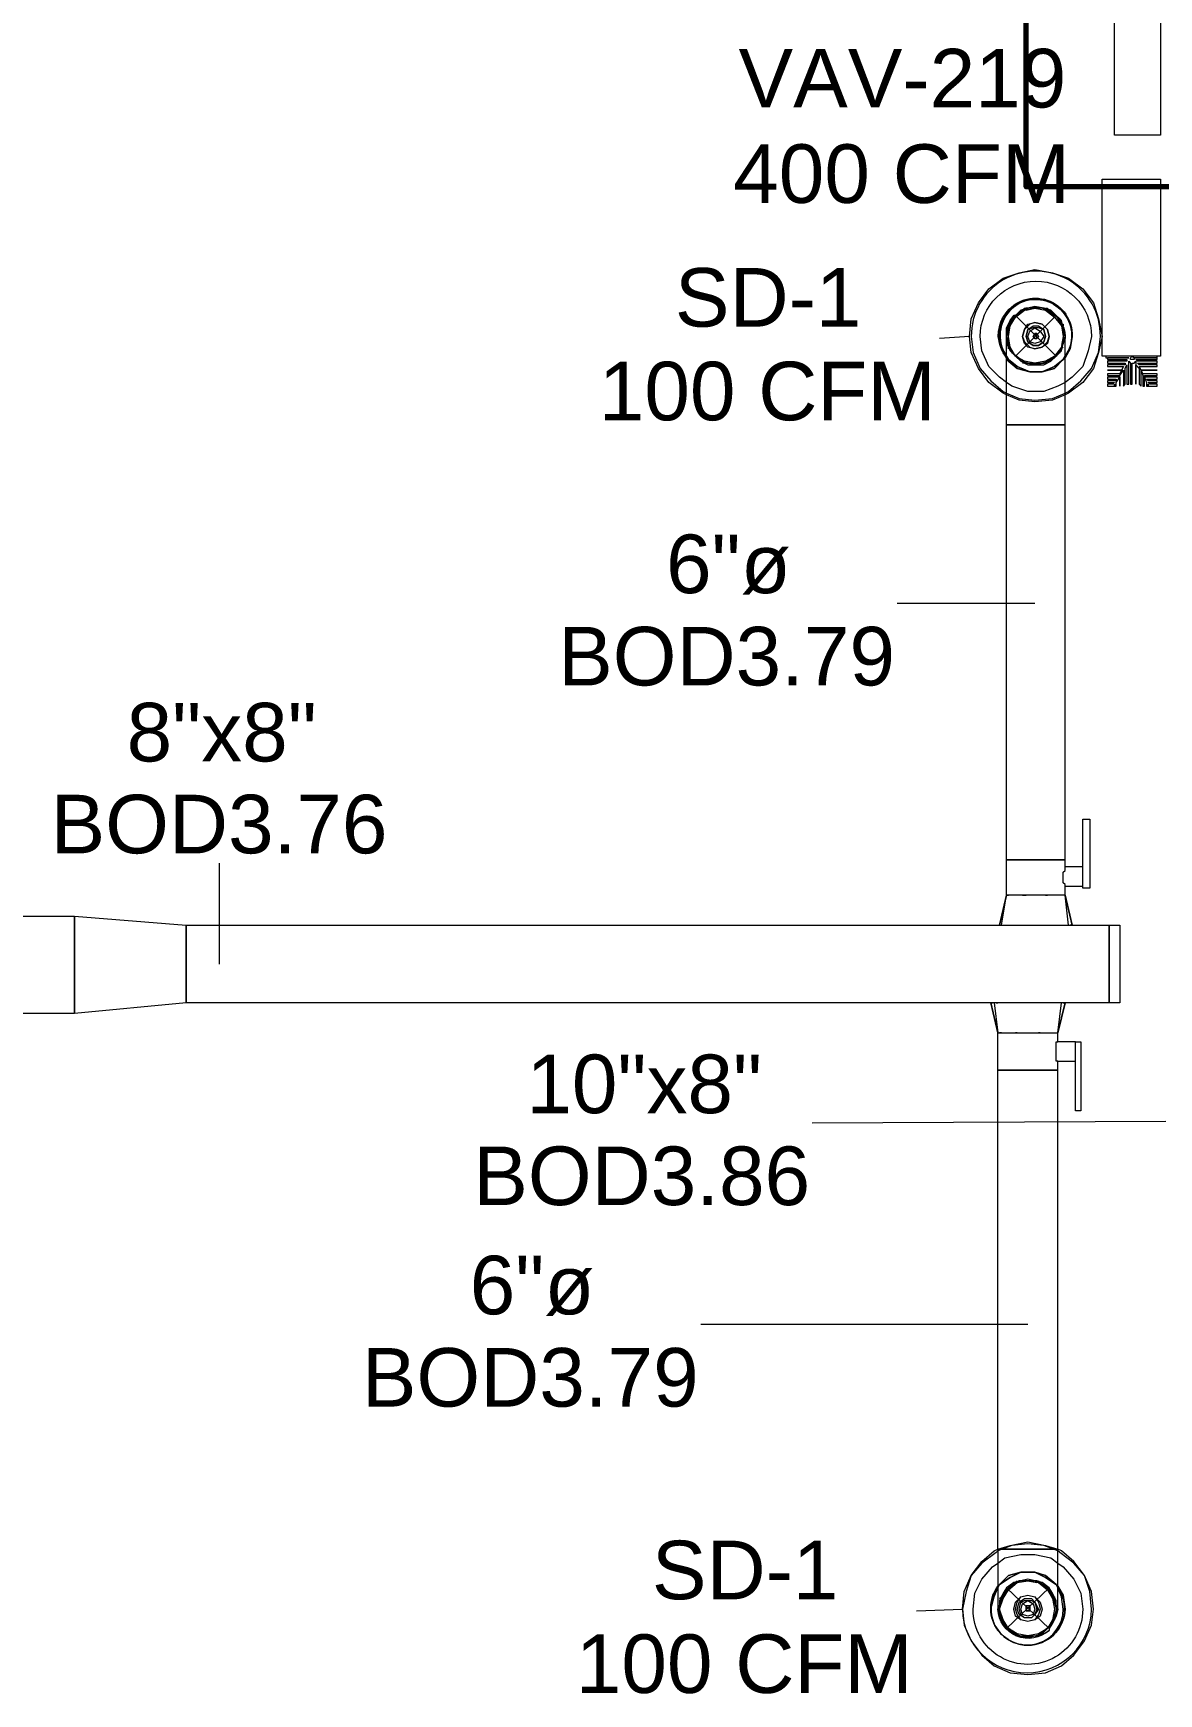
# Model space of a CAD drawing. Header units: metres. Extents: x -2 to 237, y -8 to 52.
# Drawn here: x 51.824 to 54.743, y 37.128 to 41.437 of the extents above; entities that cross this region are included whole.
import ezdxf

# ---------------------------------------------------------------- set-up
doc = ezdxf.new("R2010")
doc.units = ezdxf.units.M
doc.layers.add('HVAC - Ductos', color=5, linetype='Continuous', lineweight=0)
doc.layers.add('PDF2_Text', color=7, linetype='Continuous', lineweight=0)
doc.layers.add('PDF2_Geometry', color=7, linetype='Continuous', lineweight=0, true_color=0xaaaaaa)
doc.styles.add('PDF Helvetica', font='')
doc.styles.get('PDF Helvetica').set_extended_font_data('Helvetica')

msp = doc.modelspace()

# ---------------------------------------------------------------- linework, layer by layer
at = {"layer": 'HVAC - Ductos', "lineweight": 0}
for points in [[(54.6285, 41.6449), (54.7478, 41.6449), (54.7478, 41.1726), (54.6285, 41.1726)], [(54.5964, 41.0579), (54.7478, 41.0579), (54.7478, 40.5993), (54.5964, 40.5993)], [(54.3579, 40.6772), (54.3716, 40.7002), (54.3946, 40.7185), (54.4221, 40.7231), (54.4496, 40.7185), (54.4726, 40.7002), (54.4909, 40.6772), (54.4955, 40.6497), (54.4909, 40.6222), (54.4726, 40.5993), (54.4496, 40.5855), (54.4221, 40.581), (54.3946, 40.5855), (54.3716, 40.5993), (54.3579, 40.6222), (54.3533, 40.6497)], [(54.367, 40.7047), (54.3579, 40.691), (54.3487, 40.6727), (54.3487, 40.6497), (54.3487, 40.6451), (54.3487, 40.6497), (54.3487, 40.6727), (54.3579, 40.691)], [(54.3946, 40.6681), (54.39, 40.6497), (54.3946, 40.6681), (54.4038, 40.6818), (54.4221, 40.6864), (54.4404, 40.6818), (54.4542, 40.6681), (54.4588, 40.6497), (54.4542, 40.6681), (54.4404, 40.6818), (54.4221, 40.6864), (54.4084, 40.6818)], [(54.4038, 40.6681), (54.3992, 40.6497), (54.4038, 40.6681), (54.4176, 40.6772), (54.4313, 40.6772), (54.445, 40.6681), (54.4496, 40.6497), (54.445, 40.6681), (54.4313, 40.6727), (54.4176, 40.6727)], [(54.4542, 40.6359), (54.4588, 40.6497), (54.4542, 40.6314), (54.4404, 40.6222), (54.4221, 40.6176), (54.4038, 40.6222), (54.3946, 40.6314), (54.39, 40.6497), (54.3946, 40.6359), (54.4084, 40.6222), (54.4221, 40.6176), (54.4404, 40.6222)], [(54.445, 40.6359), (54.4496, 40.6497), (54.445, 40.6359), (54.4313, 40.6268), (54.4176, 40.6268), (54.4038, 40.6359), (54.3992, 40.6497), (54.4038, 40.6359), (54.4176, 40.6268), (54.4313, 40.6268)], [(54.4084, 40.6635), (54.4221, 40.6727), (54.4358, 40.6635), (54.445, 40.6497), (54.4358, 40.6359), (54.4221, 40.6314), (54.4084, 40.6359), (54.4038, 40.6497)], [(54.4221, 40.6543), (54.4176, 40.6497), (54.4221, 40.6589), (54.4267, 40.6589), (54.4313, 40.6497), (54.4267, 40.6451), (54.4221, 40.6451), (54.4176, 40.6497), (54.4221, 40.6451), (54.4267, 40.6451), (54.4267, 40.6497), (54.4267, 40.6543)], [(54.5001, 40.5947), (54.5138, 40.6176), (54.5184, 40.6497), (54.5138, 40.6176)], [(54.3533, 40.5901), (54.3762, 40.5718), (54.4084, 40.558), (54.4404, 40.558), (54.4726, 40.5718), (54.4955, 40.5901), (54.5001, 40.5993), (54.4955, 40.5901), (54.4726, 40.5718), (54.4404, 40.558), (54.4084, 40.558), (54.3762, 40.5718), (54.3533, 40.5901), (54.3487, 40.5993)], [(54.4955, 40.5901), (54.4726, 40.5672), (54.4404, 40.558), (54.4084, 40.558), (54.3762, 40.5672), (54.3487, 40.5901), (54.3487, 40.5947), (54.3487, 40.5901), (54.3762, 40.5672), (54.4084, 40.558), (54.4404, 40.558), (54.4726, 40.5672), (54.4955, 40.5901), (54.5001, 40.5947)], [(54.6744, 40.5993), (54.679, 40.5947), (54.679, 40.5901), (54.6744, 40.5901), (54.6698, 40.5901), (54.6698, 40.5947)], [(54.5643, 39.2188), (54.5459, 39.2188), (54.5459, 39.3977), (54.5643, 39.3977)], [(54.3992, 39.2005), (54.3946, 39.2005), (54.39, 39.2005), (54.3946, 39.2005)], [(54.4542, 39.2005), (54.4496, 39.2005)], [(51.9318, 38.8932), (46.9969, 38.8932), (46.9969, 39.1454), (51.9318, 39.1454)], [(52.2207, 39.1225), (54.6147, 39.1225), (54.6147, 38.9207), (52.2207, 38.9207)], [(54.6147, 38.9207), (54.6147, 39.1225), (54.6422, 39.1225), (54.6422, 38.9207)], [(54.3121, 38.9207), (54.3075, 38.9207)], [(54.3304, 38.8427), (54.335, 38.8427)], [(54.3716, 38.8427), (54.3762, 38.8427)], [(54.4313, 38.8427), (54.4358, 38.8427)], [(54.5413, 38.6409), (54.5276, 38.6409), (54.5276, 38.8198), (54.5413, 38.8198)], [(54.3258, 37.4026), (54.3304, 37.4118), (54.3579, 37.4302), (54.3854, 37.4439), (54.4221, 37.4439), (54.4496, 37.4302), (54.4772, 37.4118), (54.4496, 37.4348), (54.4221, 37.4439), (54.3854, 37.4439), (54.3533, 37.4348), (54.3304, 37.4118), (54.3258, 37.4072), (54.3304, 37.4118)], [(54.4772, 37.4118), (54.4496, 37.4302), (54.4221, 37.4439), (54.3854, 37.4439), (54.3579, 37.4302), (54.3304, 37.4118), (54.3533, 37.4348), (54.3854, 37.4439), (54.4221, 37.4439), (54.4496, 37.4348), (54.4772, 37.4118), (54.4818, 37.4072), (54.4772, 37.4118), (54.4818, 37.4026)], [(54.3396, 37.3751), (54.3533, 37.3981), (54.3762, 37.4164), (54.4038, 37.421), (54.4313, 37.4164), (54.4542, 37.3981), (54.468, 37.3751), (54.4726, 37.3476), (54.468, 37.3201), (54.4542, 37.2971), (54.4313, 37.2834), (54.4038, 37.2788), (54.3762, 37.2834), (54.3533, 37.2971), (54.3396, 37.3201), (54.3304, 37.3476)], [(54.5001, 37.3476), (54.4955, 37.3843), (54.4818, 37.4072), (54.4955, 37.3843)], [(54.3716, 37.366), (54.3854, 37.3797), (54.4038, 37.3843), (54.4221, 37.3797), (54.4358, 37.366), (54.4404, 37.3476), (54.4358, 37.3293), (54.4221, 37.3201), (54.4038, 37.3155), (54.3854, 37.3201), (54.3716, 37.3293), (54.367, 37.3476)], [(54.3762, 37.366), (54.3854, 37.3797), (54.4038, 37.3843), (54.4221, 37.3797), (54.4313, 37.366), (54.4358, 37.3476), (54.4313, 37.3338), (54.4221, 37.3201), (54.4038, 37.3155), (54.3854, 37.3201), (54.3762, 37.3338), (54.3716, 37.3476)], [(54.3808, 37.366), (54.3946, 37.3751), (54.413, 37.3751), (54.4221, 37.366), (54.4313, 37.3476), (54.4221, 37.3338), (54.413, 37.3247), (54.3946, 37.3247), (54.3808, 37.3338), (54.3762, 37.3476)], [(54.3854, 37.366), (54.3946, 37.3705), (54.413, 37.3705), (54.4221, 37.366), (54.4267, 37.3476), (54.4221, 37.3338), (54.413, 37.3247), (54.3946, 37.3247), (54.3854, 37.3338), (54.3808, 37.3476)], [(54.39, 37.3614), (54.4038, 37.3705), (54.4176, 37.3614), (54.4221, 37.3476), (54.4176, 37.3338), (54.4038, 37.3293), (54.39, 37.3338), (54.3854, 37.3476)], [(54.3304, 37.3568), (54.3258, 37.3476)], [(54.3992, 37.3522), (54.3992, 37.3476), (54.3992, 37.3568), (54.4084, 37.3568), (54.4084, 37.3476), (54.4084, 37.3522)], [(54.4084, 37.343), (54.4084, 37.3476), (54.4084, 37.343), (54.3992, 37.343), (54.3992, 37.3476), (54.3992, 37.343)], [(54.4588, 37.2971), (54.468, 37.3109), (54.4772, 37.3293), (54.4818, 37.3476), (54.4772, 37.3568), (54.4818, 37.3476), (54.4772, 37.3293), (54.468, 37.3109)]]:
    msp.add_lwpolyline(points, close=True, dxfattribs=at)
for points in [[(54.3487, 40.4984), (54.3396, 40.503), (54.3029, 40.5304), (54.2753, 40.5672), (54.257, 40.6084), (54.2524, 40.6497), (54.257, 40.6956), (54.2753, 40.7369), (54.3029, 40.7735), (54.3396, 40.8011), (54.3808, 40.8148), (54.4221, 40.824), (54.468, 40.8148), (54.5093, 40.8011), (54.5459, 40.7735), (54.5735, 40.7369), (54.5872, 40.6956), (54.5964, 40.6497), (54.5872, 40.6084), (54.5735, 40.5672), (54.5459, 40.5304), (54.5093, 40.503), (54.5001, 40.4984)], [(54.4772, 40.7047), (54.4588, 40.7139), (54.4404, 40.7231), (54.4221, 40.7231), (54.4038, 40.7231), (54.3854, 40.7139), (54.3716, 40.7047), (54.367, 40.7047)], [(54.39, 40.7185), (54.3946, 40.7231), (54.3992, 40.7231)], [(54.3992, 40.7185), (54.4221, 40.7231), (54.4496, 40.7185)], [(54.4496, 40.7231), (54.4542, 40.7231), (54.4542, 40.7185)], [(54.4909, 40.6818), (54.4772, 40.7047), (54.4863, 40.6864), (54.4955, 40.6681), (54.4955, 40.6497), (54.4955, 40.6314), (54.4863, 40.613), (54.4772, 40.5993), (54.4588, 40.5855), (54.4404, 40.581), (54.4221, 40.5764), (54.4038, 40.581), (54.3854, 40.5855), (54.3716, 40.5993), (54.3579, 40.613), (54.3533, 40.6314), (54.3487, 40.6497), (54.3533, 40.6681), (54.3579, 40.6864), (54.3716, 40.7047)], [(54.3533, 40.6268), (54.3487, 40.6497), (54.3533, 40.6772)], [(54.3533, 40.6772), (54.3533, 40.6818)], [(54.3579, 40.6818), (54.3716, 40.7047), (54.3946, 40.7185)], [(54.4542, 40.7185), (54.4726, 40.7047)], [(54.4909, 40.6818), (54.4955, 40.6818), (54.4955, 40.6772)], [(54.4909, 40.6772), (54.4955, 40.6497), (54.4909, 40.6268)], [(54.2524, 40.6497), (54.1744, 40.6451)], [(54.5459, 39.2738), (54.5001, 39.2738), (54.5001, 39.2922), (54.4955, 39.2922), (54.4909, 39.2922), (54.4772, 39.2922), (54.4634, 39.2922), (54.445, 39.2922), (54.4221, 39.2922), (54.4038, 39.2922), (54.3854, 39.2922), (54.3716, 39.2922), (54.3579, 39.2922), (54.3487, 39.2922), (54.3487, 40.4204), (54.3579, 40.4204), (54.3716, 40.4204), (54.3854, 40.4204), (54.4038, 40.4204), (54.4221, 40.4204), (54.445, 40.4204), (54.4634, 40.4204), (54.4772, 40.4204), (54.4909, 40.4204), (54.4955, 40.4204), (54.5001, 40.4204), (54.4955, 40.4204), (54.4909, 40.4204), (54.4772, 40.4204), (54.4634, 40.4204), (54.445, 40.4204), (54.4221, 40.4204), (54.4038, 40.4204), (54.3854, 40.4204), (54.3716, 40.4204), (54.3579, 40.4204), (54.3487, 40.4204), (54.3487, 40.4571), (54.3487, 40.5076), (54.3487, 40.558), (54.3487, 40.5947), (54.3487, 40.6268), (54.3487, 40.6451), (54.3487, 40.6497)], [(54.3487, 40.6451), (54.3487, 40.6314), (54.3579, 40.613), (54.3716, 40.5993), (54.3854, 40.5855), (54.4038, 40.5764), (54.4221, 40.5764), (54.445, 40.5764), (54.4634, 40.5855), (54.4772, 40.5993), (54.4909, 40.613), (54.4955, 40.6314), (54.5001, 40.6451)], [(54.3533, 40.6176), (54.3533, 40.6222)], [(54.3946, 40.5855), (54.3716, 40.5993), (54.3579, 40.6222)], [(54.4909, 40.6222), (54.4772, 40.5993), (54.4542, 40.5855)], [(54.4955, 40.6222), (54.4909, 40.6176)], [(54.6055, 40.5993), (54.6055, 40.5947), (54.6652, 40.5947), (54.6101, 40.5947), (54.6101, 40.5901), (54.6606, 40.5901), (54.6606, 40.5855), (54.6101, 40.5855), (54.6101, 40.581), (54.656, 40.581), (54.656, 40.5764), (54.6101, 40.5764), (54.6101, 40.5718), (54.6514, 40.5718), (54.6468, 40.5626), (54.6101, 40.5626), (54.6468, 40.5626), (54.6422, 40.5534), (54.6101, 40.5534), (54.6101, 40.5488), (54.6422, 40.5488), (54.6377, 40.5442), (54.6101, 40.5442), (54.6101, 40.5396), (54.6331, 40.5396), (54.6331, 40.535), (54.6101, 40.535), (54.6101, 40.5304), (54.6285, 40.5304), (54.6239, 40.5259), (54.6101, 40.5259), (54.6101, 40.5213), (54.6285, 40.5213), (54.6285, 40.5259), (54.6285, 40.5213), (54.6331, 40.5213), (54.6331, 40.5304), (54.6422, 40.5442), (54.6422, 40.5213), (54.6422, 40.5488), (54.6514, 40.5626), (54.6514, 40.5213), (54.656, 40.5259), (54.656, 40.5672), (54.6606, 40.5764), (54.6606, 40.5259), (54.6652, 40.5259), (54.6652, 40.5855), (54.6698, 40.581), (54.6698, 40.5259), (54.6744, 40.5259), (54.6744, 40.581), (54.679, 40.581), (54.6835, 40.5855), (54.6835, 40.5259), (54.6835, 40.5764), (54.6927, 40.5672), (54.6927, 40.5259), (54.6972, 40.5213), (54.6972, 40.5626), (54.7018, 40.5488), (54.7018, 40.5213), (54.7064, 40.5213), (54.7064, 40.5442), (54.711, 40.5304), (54.711, 40.5213), (54.7156, 40.5213), (54.7156, 40.5259), (54.7156, 40.5213), (54.7386, 40.5213), (54.7386, 40.5259), (54.7202, 40.5259), (54.7156, 40.5304), (54.7386, 40.5304), (54.7386, 40.535), (54.7156, 40.535), (54.711, 40.5396), (54.7386, 40.5396), (54.7386, 40.5442), (54.7064, 40.5442), (54.7064, 40.5488), (54.7386, 40.5488), (54.7386, 40.5534), (54.7018, 40.5534), (54.6972, 40.5626), (54.7386, 40.5626), (54.6972, 40.5626), (54.6927, 40.5718), (54.7386, 40.5718), (54.7386, 40.5764), (54.6927, 40.5764), (54.6881, 40.581), (54.7386, 40.581), (54.7386, 40.5855), (54.6881, 40.5855), (54.6835, 40.5901), (54.7386, 40.5901), (54.7386, 40.5947), (54.679, 40.5947), (54.7386, 40.5947), (54.7386, 40.5993)], [(54.4542, 40.581), (54.4496, 40.581), (54.4221, 40.5764), (54.3992, 40.581), (54.3946, 40.581), (54.39, 40.581)], [(54.5001, 40.5304), (54.4818, 40.5213), (54.445, 40.5076), (54.4038, 40.5076), (54.3625, 40.5213), (54.3487, 40.5304)], [(54.3487, 40.503), (54.3808, 40.4892), (54.4221, 40.4846), (54.468, 40.4892), (54.5001, 40.503)], [(54.5001, 40.4984), (54.468, 40.4846), (54.4221, 40.48), (54.3808, 40.4846), (54.3487, 40.4984)], [(54.4221, 39.9572), (54.0644, 39.9572)], [(52.3078, 39.0216), (52.3078, 39.283)], [(54.5001, 39.2234), (54.5001, 39.228), (54.4955, 39.2326), (54.4955, 39.2417), (54.4955, 39.2509), (54.4955, 39.26), (54.5001, 39.2646), (54.5001, 39.2692), (54.5001, 39.2738)], [(54.5001, 39.2005), (54.5001, 39.2234), (54.5459, 39.2234), (54.5459, 39.228), (54.5459, 39.2326), (54.5459, 39.2417), (54.5459, 39.2463), (54.5459, 39.2509), (54.5459, 39.26), (54.5459, 39.2646), (54.5459, 39.2692)], [(54.3304, 39.1225), (54.3487, 39.2005), (54.3304, 39.1225)], [(54.335, 39.1225), (54.3487, 39.2005), (54.3533, 39.2005), (54.3487, 39.2005)], [(51.9318, 39.1454), (52.2207, 39.1225)], [(51.9318, 38.8932), (51.9318, 39.1454)], [(52.2207, 39.1225), (52.2207, 38.9207)], [(54.3304, 39.1225), (54.335, 39.1225), (54.3396, 39.1225), (54.3487, 39.1225)], [(54.3533, 39.1225), (54.3716, 39.1225)], [(54.3762, 39.1225), (54.3808, 39.1225), (54.39, 39.1225), (54.4038, 39.1225), (54.4084, 39.1225), (54.413, 39.1225), (54.4358, 39.1225)], [(54.4404, 39.1225), (54.445, 39.1225), (54.4588, 39.1225), (54.468, 39.1225), (54.4726, 39.1225), (54.4772, 39.1225), (54.4955, 39.1225)], [(54.5001, 39.1225), (54.5093, 39.1225), (54.5138, 39.1225), (54.5184, 39.1225), (54.5138, 39.1225)], [(52.2207, 38.9207), (51.9318, 38.8932)], [(54.1148, 37.343), (54.2341, 37.3476), (54.2387, 37.3063), (54.257, 37.2651), (54.2845, 37.2283), (54.3166, 37.2008), (54.3579, 37.1825), (54.4038, 37.1779), (54.4496, 37.1825), (54.4909, 37.2008), (54.523, 37.2283), (54.5505, 37.2651), (54.5689, 37.3063), (54.5735, 37.3476), (54.5689, 37.3935), (54.5505, 37.4348), (54.523, 37.4714), (54.4909, 37.499), (54.4818, 37.5035), (54.4818, 38.7464), (54.4772, 38.7464), (54.468, 38.7464), (54.4588, 38.7464), (54.4404, 38.7464), (54.4221, 38.7464), (54.4038, 38.7464), (54.3854, 38.7464), (54.367, 38.7464), (54.3487, 38.7464), (54.3396, 38.7464), (54.3304, 38.7464), (54.3258, 38.7464), (54.3258, 38.8427), (54.3304, 38.8427), (54.335, 38.8427), (54.3396, 38.8427), (54.3487, 38.8427), (54.367, 38.8427), (54.3854, 38.8427), (54.4038, 38.8427), (54.4221, 38.8427), (54.4404, 38.8427), (54.4588, 38.8427), (54.468, 38.8427), (54.4726, 38.8427), (54.4772, 38.8427), (54.4818, 38.8427), (54.5001, 38.9207), (54.4955, 38.9207), (54.5001, 38.9207), (54.4818, 38.8427)], [(54.3258, 37.499), (54.3212, 37.4944), (54.2845, 37.4668), (54.257, 37.4348), (54.2433, 37.3935), (54.2341, 37.3476), (54.2387, 37.3935), (54.257, 37.4348), (54.2845, 37.4714), (54.3166, 37.499), (54.3258, 37.5035), (54.3258, 38.7464), (54.3304, 38.7464), (54.3396, 38.7464), (54.3487, 38.7464), (54.367, 38.7464), (54.3854, 38.7464), (54.4038, 38.7464), (54.4221, 38.7464), (54.4404, 38.7464), (54.4588, 38.7464), (54.468, 38.7464), (54.4772, 38.7464), (54.4818, 38.7464), (54.4818, 38.7694), (54.5276, 38.7694), (54.5276, 38.774), (54.5276, 38.7831), (54.5276, 38.7877), (54.5276, 38.7923), (54.5276, 38.8015), (54.5276, 38.8061), (54.5276, 38.8106), (54.5276, 38.8152), (54.5276, 38.8198), (54.4818, 38.8198), (54.4818, 38.8427), (54.4909, 38.9207), (54.4863, 38.9207), (54.4772, 38.9207), (54.4588, 38.9207), (54.4496, 38.9207), (54.445, 38.9207), (54.4358, 38.9207), (54.4221, 38.9207)], [(54.3075, 38.9207), (54.3258, 38.8427), (54.3075, 38.9207)], [(54.3533, 38.9207), (54.3487, 38.9207), (54.3304, 38.9207), (54.3212, 38.9207), (54.3166, 38.9207), (54.3258, 38.8427)], [(54.3212, 38.9207), (54.3258, 38.9207)], [(54.3854, 38.9207), (54.3808, 38.9207), (54.3716, 38.9207), (54.3625, 38.9207), (54.3579, 38.9207)], [(54.4176, 38.9207), (54.413, 38.9207), (54.39, 38.9207)], [(54.4818, 38.7694), (54.4772, 38.7694), (54.4772, 38.774), (54.4772, 38.7831), (54.4772, 38.7877), (54.4772, 38.7969), (54.4772, 38.8061), (54.4772, 38.8152), (54.4772, 38.8198), (54.4818, 38.8198)], [(54.7615, 38.6134), (53.8442, 38.6088)], [(54.4038, 38.086), (53.5553, 38.086)], [(54.3258, 37.5035), (54.3579, 37.5127), (54.4038, 37.5219), (54.4496, 37.5127), (54.4818, 37.5035)], [(54.4818, 37.499), (54.445, 37.5127), (54.4038, 37.5173), (54.3625, 37.5127), (54.3258, 37.499)], [(54.4818, 37.3476), (54.4818, 37.3568), (54.4818, 37.3751), (54.4818, 37.4026), (54.4818, 37.4394), (54.4818, 37.4806), (54.4818, 37.5035), (54.4772, 37.5035), (54.468, 37.5035), (54.4588, 37.5035), (54.4404, 37.5035), (54.4221, 37.5035), (54.4038, 37.5035), (54.3854, 37.5035), (54.367, 37.5035), (54.3487, 37.5035), (54.3396, 37.5035), (54.3304, 37.5035), (54.3258, 37.5035), (54.3258, 37.4577), (54.3258, 37.4164), (54.3258, 37.3843), (54.3258, 37.3614), (54.3258, 37.3522)], [(54.3258, 37.5035), (54.3304, 37.5035), (54.3396, 37.5035), (54.3487, 37.5035), (54.367, 37.5035), (54.3854, 37.5035), (54.4038, 37.5035), (54.4221, 37.5035), (54.4404, 37.5035), (54.4588, 37.5035), (54.468, 37.5035), (54.4772, 37.5035), (54.4818, 37.5035)], [(54.3258, 37.4668), (54.3441, 37.4806), (54.3854, 37.4898), (54.4221, 37.4898), (54.4634, 37.4806), (54.4818, 37.4668)], [(54.4772, 37.3568), (54.4772, 37.3705), (54.468, 37.3889), (54.4588, 37.4026), (54.4404, 37.4164), (54.4221, 37.421), (54.4038, 37.4256), (54.3854, 37.421), (54.367, 37.4164), (54.3487, 37.4026), (54.3396, 37.3889), (54.3304, 37.3705), (54.3304, 37.3568)], [(54.3533, 37.4026), (54.3396, 37.3843), (54.3304, 37.366), (54.3304, 37.3476), (54.3304, 37.3293), (54.3396, 37.3109), (54.3533, 37.2971), (54.367, 37.2834), (54.3854, 37.2788), (54.4038, 37.2742), (54.4221, 37.2788), (54.4404, 37.2834), (54.4542, 37.2971), (54.4358, 37.2834)], [(54.4542, 37.4026), (54.4404, 37.4118), (54.4221, 37.421), (54.4038, 37.421), (54.3854, 37.421), (54.367, 37.4118), (54.3533, 37.4026), (54.3716, 37.4164), (54.3762, 37.421)], [(54.3762, 37.4164), (54.4038, 37.421), (54.4267, 37.4164)], [(54.4313, 37.421), (54.4358, 37.4164), (54.4542, 37.4026), (54.468, 37.3843), (54.4726, 37.366), (54.4772, 37.3476), (54.4726, 37.3293), (54.468, 37.3109), (54.4542, 37.2971)], [(54.3304, 37.3751), (54.335, 37.3797), (54.3487, 37.3981)], [(54.335, 37.3247), (54.3304, 37.3476), (54.335, 37.3751)], [(54.4588, 37.3981), (54.468, 37.3797)], [(54.4726, 37.3797), (54.4726, 37.3751), (54.4772, 37.3476), (54.4726, 37.3247)], [(54.3258, 37.3522), (54.3258, 37.3476)], [(54.335, 37.3201), (54.3304, 37.3247)], [(54.3716, 37.2834), (54.3533, 37.2971), (54.335, 37.3201)], [(54.468, 37.3201), (54.4588, 37.2971), (54.4588, 37.2926)], [(54.4726, 37.3247), (54.4726, 37.3201)], [(54.3762, 37.2788), (54.3716, 37.2788)], [(54.4267, 37.2788), (54.4038, 37.2742), (54.3762, 37.2788)], [(54.4358, 37.2788), (54.4313, 37.2788)]]:
    msp.add_lwpolyline(points, dxfattribs=at)
for points in [[(54.5001, 40.503), (54.5093, 40.5076), (54.5413, 40.535), (54.5689, 40.5672), (54.5872, 40.6084), (54.5918, 40.6497, 1.013803), (54.257, 40.6497), (54.2616, 40.6084), (54.2799, 40.5672), (54.3075, 40.535), (54.3396, 40.5076), (54.3487, 40.503)], [(54.3487, 40.5304), (54.3304, 40.5442), (54.3029, 40.5718), (54.2845, 40.613), (54.2799, 40.6497, -0.994585), (54.5689, 40.6497), (54.5597, 40.613), (54.5459, 40.5718), (54.5184, 40.5442), (54.5001, 40.5304)], [(54.5093, 39.1225), (54.5001, 39.2005), (54.5184, 39.1225), (54.5001, 39.2005), (54.4955, 39.2005), (54.4909, 39.2005), (54.4772, 39.2005), (54.4634, 39.2005), (54.445, 39.2005), (54.4221, 39.2005), (54.4038, 39.2005), (54.3854, 39.2005), (54.3716, 39.2005), (54.3579, 39.2005), (54.3533, 39.2005), (54.3487, 39.2005), (54.3487, 39.2922), (54.3579, 39.2922), (54.3716, 39.2922), (54.3854, 39.2922), (54.4038, 39.2922), (54.4221, 39.2922), (54.445, 39.2922), (54.4634, 39.2922), (54.4772, 39.2922), (54.4909, 39.2922), (54.4955, 39.2922), (54.5001, 39.2922), (54.5001, 40.4204), (54.5001, 40.4755), (54.5001, 40.5259), (54.5001, 40.5718), (54.5001, 40.6084), (54.5001, 40.6359), (54.5001, 40.6497), (54.5001, 40.6451), (54.5001, 40.6497), (54.4955, 40.6727), (54.4909, 40.691), (54.4772, 40.7047), (54.4634, 40.7185), (54.445, 40.7231), (54.4221, 40.7277), (54.4038, 40.7231), (54.3854, 40.7185), (54.3716, 40.7047, -0.664251), (54.5001, 40.6497)], [(54.2341, 37.3476, 0.986375), (54.5689, 37.3476), (54.5643, 37.3935), (54.5505, 37.4348), (54.523, 37.4668), (54.4863, 37.4944), (54.4818, 37.499)], [(54.4818, 37.4668), (54.4955, 37.4577), (54.523, 37.4256), (54.5413, 37.3889), (54.5459, 37.3476, -1.008107), (54.2616, 37.3476), (54.2662, 37.3889), (54.2845, 37.4256), (54.3121, 37.4577), (54.3258, 37.4668)]]:
    msp.add_lwpolyline(points, format="xyb", dxfattribs=at)
for points in [[(54.5184, 40.6497, 1.388352), (54.3487, 40.5993), (54.335, 40.6176), (54.3304, 40.6497, -1.388352), (54.5001, 40.5993), (54.5138, 40.6176), (54.5184, 40.6497, 1.010606), (54.3258, 40.6497), (54.335, 40.6176), (54.3487, 40.5947, -1.443244)], [(54.3075, 37.3476, 0.970551), (54.5001, 37.3476, -1.35507), (54.3258, 37.4072), (54.3121, 37.3843), (54.3075, 37.3476), (54.3166, 37.3797), (54.3258, 37.4026, 1.368457), (54.4955, 37.3476), (54.4909, 37.3797), (54.4818, 37.4026, -1.339942)], [(54.3258, 37.3476, 0.612447), (54.4588, 37.2926, -0.636322)]]:
    msp.add_lwpolyline(points, format="xyb", close=True, dxfattribs=at)
at = {"layer": 'PDF2_Geometry', "color": 232, "lineweight": 70, "true_color": 0xe91e64}
msp.add_lwpolyline([(54.3991, 42.6034), (55.4304, 42.6034), (55.4304, 41.0385), (54.3991, 41.0385)], close=True, dxfattribs=at)
at = {"layer": 'PDF2_Geometry', "color": 8, "lineweight": 0, "true_color": 0x808080}
for points in [[(54.4863, 40.6956), (54.445, 40.7231), (54.3992, 40.7231), (54.3625, 40.6956), (54.3487, 40.6497), (54.3625, 40.6084), (54.3992, 40.581), (54.445, 40.581), (54.4863, 40.6084), (54.5001, 40.6497)], [(54.4634, 37.3935), (54.4267, 37.421), (54.3808, 37.421), (54.3441, 37.3935), (54.3258, 37.3476), (54.3441, 37.3063), (54.3808, 37.2788), (54.4267, 37.2788), (54.4634, 37.3063), (54.4818, 37.3476)]]:
    msp.add_lwpolyline(points, close=True, dxfattribs=at)
for points in [[(54.3716, 40.7047), (54.4772, 40.5993)], [(54.4772, 40.7047), (54.3716, 40.5993)], [(54.3487, 37.4026), (54.4588, 37.2971)], [(54.4588, 37.4026), (54.3487, 37.2971)]]:
    msp.add_lwpolyline(points, dxfattribs=at)

# ---------------------------------------------------------------- texts
at = {"layer": 'PDF2_Text', "lineweight": 0, "char_height": 0.15205, "attachment_point": 4, "style": 'PDF Helvetica'}
for s, insert in [('VAV-219', (53.6534, 41.3191)), ('400 CFM', (53.6397, 41.0715)), ('SD-1', (53.4883, 40.7504)), ('100 CFM', (53.2911, 40.5073)), ('6"ø', (53.4654, 40.0579)), ('BOD3.79', (53.1856, 39.8194)), ('8"x8"', (52.0666, 39.6222)), ('BOD3.76', (51.8694, 39.3837)), ('10"x8"', (53.1031, 38.7095)), ('BOD3.86', (52.9655, 38.471)), ('6"ø', (52.9563, 38.1866)), ('BOD3.79', (52.6765, 37.9481)), ('SD-1', (53.4287, 37.4482)), ('100 CFM', (53.2315, 37.2051))]:
    msp.add_mtext(s, dxfattribs=dict(at, insert=insert))

doc.saveas('drawing.dxf')
